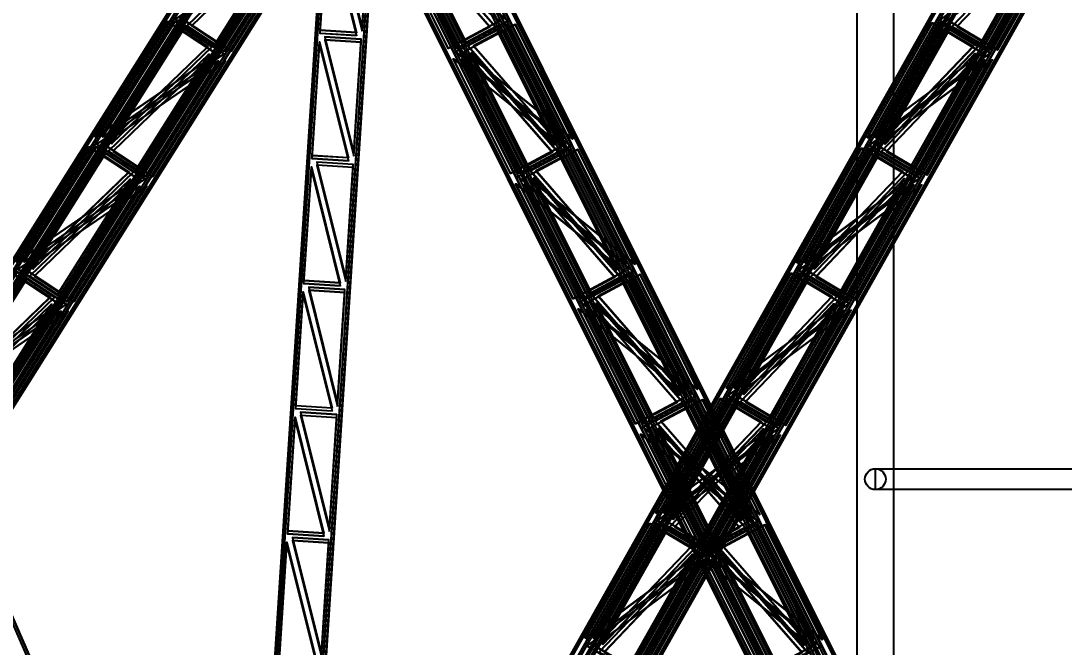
# Model space of a CAD drawing. Header units: millimetres. Extents: x -84906 to 117550, y -3000 to 338000.
# Drawn here: x -9405 to -364, y 98546 to 103968 of the extents above; entities that cross this region are included whole.
import ezdxf

# ---------------------------------------------------------------- set-up
doc = ezdxf.new("R2010")
doc.units = ezdxf.units.MM
for name, color, linetype, lineweight in [('D-STR-CORE', 7, 'Continuous', 25), ('D-STR-DIM', 7, 'Continuous', 13), ('D-STR-STRC', 7, 'Continuous', 25)]:
    doc.layers.add(name, color=color, linetype=linetype, lineweight=lineweight)
doc.styles.add('OpenSansCondensed-Light', font='OpenSansCondensed-Light.ttf')
doc.styles.add('TOWER_UNICODE', font='Arial Unicode.ttf')
doc.dimstyles.new('EZDXF', dxfattribs={"dimtxt": 0.25, "dimasz": 0.175, "dimexe": 0.375, "dimexo": 0.125, "dimgap": 0.1, "dimtad": 1, "dimlfac": 100, "dimzin": 12, "dimdsep": 46, "dimtxsty": 'OpenSansCondensed-Light', "dimblk": 'ARCHTICK', "dimcen": 2.5, "dimazin": 3, "dimtfac": 0.5, "dimtmove": 2, "dimatfit": 3})

# ---------------------------------------------------------------- blocks, each defined once
blk = doc.blocks.new('_ARCHTICK')
at = {"color": 0, "linetype": 'BYBLOCK', "const_width": 0.15}
blk.add_lwpolyline([(-0.5, -0.5), (0.5, 0.5)], dxfattribs=at)

msp = doc.modelspace()

# ---------------------------------------------------------------- linework, layer by layer
at = {"layer": 'D-STR-CORE'}
for points in [[(-2160, 18300), (-1840, 18300), (-1840, 224550), (-2160, 224550)], [(-2160, 18300), (-1840, 18300), (-1840, 224550), (-2160, 224550)], [(-2000, 100090), (2000, 100090), (2000, 99910), (-2000, 99910)], [(2000, 99910), (-2000, 99910), (-2000, 100090), (2000, 100090)]]:
    msp.add_lwpolyline(points, close=True, dxfattribs=at)
msp.add_circle((-2000, 100000), 90, dxfattribs=at)
at = {"layer": 'D-STR-STRC'}
for points in [[(-14971.3, 93173), (-6788, 106173)], [(-14954.9, 93162.2), (-6771.5, 106162.2)], [(-14906.6, 93173), (-6723.2, 106173)], [(-14890.1, 93162.2), (-6706.7, 106162.2)], [(-7643.4, 93160.4), (-305.8, 106160.4)], [(-7626.6, 93150.4), (-288.9, 106150.4)], [(-7571.6, 93160.4), (-233.9, 106160.4)], [(-7554.7, 93150.4), (-217, 106150.4)], [(217.6, 93137.6), (-6274.3, 106137.6)], [(234.8, 93146.7), (-6257.1, 106146.7)], [(298.3, 93137.6), (-6193.6, 106137.6)], [(315.5, 93146.7), (-6176.4, 106146.7)], [(-14869.6, 93113.6), (-6686.2, 106113.6)], [(-14853.1, 93102.7), (-6669.7, 106102.7)], [(-14827.1, 93113.6), (-6643.7, 106113.6)], [(-14810.6, 93102.7), (-6627.2, 106102.7)], [(-7030, 93123.9), (-12676.3, 106123.9)], [(-7012.6, 93132.1), (-12658.8, 106132.1)], [(-7538.3, 93105.3), (-200.7, 106105.3)], [(-7521.5, 93095.2), (-183.8, 106095.2)], [(-7491.2, 93105.3), (-153.5, 106105.3)], [(-7474.3, 93095.2), (-136.6, 106095.2)], [(136.9, 93087.1), (-6355, 106087.1)], [(154.1, 93096.3), (-6337.8, 106096.3)], [(189.9, 93087.1), (-6302.1, 106087.1)], [(207.1, 93096.3), (-6284.9, 106096.3)], [(-7557.2, 93028.2), (-6711.5, 106028.2)], [(-7557.2, 93028.2), (-6711.5, 106028.2)], [(-7557.2, 92999.9), (-6711.5, 105999.9)], [(-7557.2, 92999.9), (-6711.5, 105999.9)], [(-7537.3, 93027), (-6691.5, 106027)], [(-7537.3, 93027), (-6691.5, 106027)], [(-7537.3, 92998.6), (-6691.5, 105998.6)], [(-7537.3, 92998.6), (-6691.5, 105998.6)], [(-7138.1, 93001.4), (-6292.4, 106001.4)], [(-7138.1, 93001.4), (-6292.4, 106001.4)], [(-7138.1, 92973), (-6292.4, 105973)], [(-7138.1, 92973), (-6292.4, 105973)], [(-7118.1, 93000.1), (-6272.4, 106000.1)], [(-7118.1, 93000.1), (-6272.4, 106000.1)], [(-7118.1, 92971.8), (-6272.4, 105971.8)], [(-7118.1, 92971.8), (-6272.4, 105971.8)], [(-14540.1, 92897.3), (-6356.7, 105897.3)], [(-14523.6, 92886.4), (-6340.2, 105886.4)], [(-14497.6, 92897.3), (-6314.2, 105897.3)], [(-14481.1, 92886.4), (-6297.7, 105886.4)], [(-7201.1, 92904.8), (136.6, 105904.8)], [(-7184.2, 92894.7), (153.5, 105894.7)], [(-7153.9, 92904.8), (183.8, 105904.8)], [(-7137, 92894.7), (200.7, 105894.7)], [(-207.1, 92903.7), (-6699, 105903.7)], [(-189.9, 92912.9), (-6681.8, 105912.9)], [(-154.1, 92903.7), (-6646.1, 105903.7)], [(-136.9, 92912.9), (-6628.9, 105912.9)], [(-14460.6, 92837.8), (-6277.2, 105837.8)], [(-14444.1, 92827), (-6260.7, 105827)], [(-14395.8, 92837.8), (-6212.4, 105837.8)], [(-14379.4, 92827), (-6196, 105827)], [(-7120.7, 92849.6), (217, 105849.6)], [(-7103.8, 92839.6), (233.9, 105839.6)], [(-7048.8, 92849.6), (288.9, 105849.6)], [(-7031.9, 92839.6), (305.8, 105839.6)], [(-315.5, 92853.3), (-6807.5, 105853.3)], [(-298.3, 92862.4), (-6790.3, 105862.4)], [(-234.8, 92853.3), (-6726.8, 105853.3)], [(-217.6, 92862.4), (-6709.6, 105862.4)]]:
    msp.add_lwpolyline(points, dxfattribs=at)
for points in [[(-14971.3, 93173), (-14444.1, 92827), (-6260.7, 105827), (-6788, 106173)], [(-14968.1, 93173), (-14440.9, 92827), (-6257.5, 105827), (-6784.7, 106173)], [(-14909.8, 93173), (-14382.6, 92827), (-6199.2, 105827), (-6726.4, 106173)], [(-14906.6, 93173), (-14379.4, 92827), (-6196, 105827), (-6723.2, 106173)], [(-7643.4, 93160.4), (-7103.8, 92839.6), (233.9, 105839.6), (-305.8, 106160.4)], [(-7639.8, 93160.4), (-7100.2, 92839.6), (237.5, 105839.6), (-302.2, 106160.4)], [(-7575.2, 93160.4), (-7035.5, 92839.6), (302.2, 105839.6), (-237.5, 106160.4)], [(-7571.6, 93160.4), (-7031.9, 92839.6), (305.8, 105839.6), (-233.9, 106160.4)], [(234.8, 93146.7), (-315.5, 92853.3), (-6807.5, 105853.3), (-6257.1, 106146.7)], [(238.9, 93146.7), (-311.5, 92853.3), (-6803.4, 105853.3), (-6253.1, 106146.7)], [(311.5, 93146.7), (-238.9, 92853.3), (-6730.8, 105853.3), (-6180.5, 106146.7)], [(315.5, 93146.7), (-234.8, 92853.3), (-6726.8, 105853.3), (-6176.4, 106146.7)], [(-14869.6, 93113.6), (-14523.6, 92886.4), (-6340.2, 105886.4), (-6686.2, 106113.6)], [(-14866.4, 93113.6), (-14520.4, 92886.4), (-6337, 105886.4), (-6683, 106113.6)], [(-14830.3, 93113.6), (-14484.3, 92886.4), (-6301, 105886.4), (-6646.9, 106113.6)], [(-14827.1, 93113.6), (-14481.1, 92886.4), (-6297.7, 105886.4), (-6643.7, 106113.6)], [(-7017.2, 93132.1), (-7575.5, 92867.9), (-13221.8, 105867.9), (-12663.4, 106132.1)], [(-7012.6, 93132.1), (-7570.9, 92867.9), (-13217.2, 105867.9), (-12658.8, 106132.1)], [(-7538.3, 93105.3), (-7184.2, 92894.7), (153.5, 105894.7), (-200.7, 106105.3)], [(-7534.7, 93105.3), (-7180.6, 92894.7), (157.1, 105894.7), (-197.1, 106105.3)], [(-7494.8, 93105.3), (-7140.6, 92894.7), (197.1, 105894.7), (-157.1, 106105.3)], [(-7491.2, 93105.3), (-7137, 92894.7), (200.7, 105894.7), (-153.5, 106105.3)], [(154.1, 93096.3), (-207.1, 92903.7), (-6699, 105903.7), (-6337.8, 106096.3)], [(158.1, 93096.3), (-203, 92903.7), (-6695, 105903.7), (-6333.8, 106096.3)], [(203, 93096.3), (-158.1, 92903.7), (-6650.1, 105903.7), (-6288.9, 106096.3)], [(207.1, 93096.3), (-154.1, 92903.7), (-6646.1, 105903.7), (-6284.9, 106096.3)], [(-7118.1, 93000.1), (-7557.2, 93028.2), (-6711.5, 106028.2), (-6272.4, 106000.1)], [(-7118.1, 93000.1), (-7557.2, 93028.2), (-6711.5, 106028.2), (-6272.4, 106000.1)], [(-7118.1, 92998.1), (-7557.2, 93026.2), (-6711.5, 106026.2), (-6272.4, 105998.1)], [(-7118.1, 92998.1), (-7557.2, 93026.2), (-6711.5, 106026.2), (-6272.4, 105998.1)], [(-7118.1, 92973.8), (-7557.2, 93001.9), (-6711.5, 106001.9), (-6272.4, 105973.8)], [(-7118.1, 92973.8), (-7557.2, 93001.9), (-6711.5, 106001.9), (-6272.4, 105973.8)], [(-7118.1, 92971.8), (-7557.2, 92999.9), (-6711.5, 105999.9), (-6272.4, 105971.8)], [(-7118.1, 92971.8), (-7557.2, 92999.9), (-6711.5, 105999.9), (-6272.4, 105971.8)], [(-6496.4, 103866.1), (-6810.8, 103886.2), (-6746.7, 104870.6)], [(-6496.4, 103866.1), (-6810.8, 103886.2), (-6746.7, 104870.6)], [(-6448.6, 103907.8), (-6384.6, 104892.2), (-6698.9, 104912.3)], [(-6448.6, 103907.8), (-6384.6, 104892.2), (-6698.9, 104912.3)], [(-6448.6, 103905.7), (-6384.6, 104890.1), (-6698.9, 104910.2)], [(-6448.6, 103905.7), (-6384.6, 104890.1), (-6698.9, 104910.2)], [(-6448.6, 103881.5), (-6384.6, 104865.8), (-6698.9, 104885.9)], [(-6448.6, 103881.5), (-6384.6, 104865.8), (-6698.9, 104885.9)], [(-6448.6, 103879.4), (-6384.6, 104863.8), (-6698.9, 104883.9)], [(-6448.6, 103879.4), (-6384.6, 104863.8), (-6698.9, 104883.9)], [(-6496.4, 103864.1), (-6810.8, 103884.2), (-6746.7, 104868.5)], [(-6496.4, 103864.1), (-6810.8, 103884.2), (-6746.7, 104868.5)], [(-6496.4, 103839.8), (-6810.8, 103859.9), (-6746.7, 104844.3)], [(-6496.4, 103839.8), (-6810.8, 103859.9), (-6746.7, 104844.3)], [(-6496.4, 103837.7), (-6810.8, 103857.8), (-6746.7, 104842.2)], [(-6496.4, 103837.7), (-6810.8, 103857.8), (-6746.7, 104842.2)], [(-8067.3, 103983.5), (-7643, 103705.1), (-7014, 104704.3)], [(-8064, 103983.5), (-7639.8, 103705.1), (-7010.8, 104704.3)], [(-8005.7, 103983.5), (-7581.5, 103705.1), (-6952.5, 104704.3)], [(-8002.5, 103983.5), (-7578.3, 103705.1), (-6949.3, 104704.3)], [(-7965.5, 103924.1), (-7722.5, 103764.5), (-7093.5, 104763.8)], [(-7962.3, 103924.1), (-7719.3, 103764.5), (-7090.3, 104763.8)], [(-7926.3, 103924.1), (-7683.2, 103764.5), (-7054.2, 104763.8)], [(-7923, 103924.1), (-7680, 103764.5), (-7051, 104763.8)], [(-5260.4, 103965.5), (-5703.3, 103729.4), (-6199.9, 104723.8)], [(-5256.4, 103965.5), (-5699.3, 103729.4), (-6195.9, 104723.8)], [(-5183.8, 103965.5), (-5626.6, 103729.4), (-6123.3, 104723.8)], [(-5179.7, 103965.5), (-5622.6, 103729.4), (-6119.2, 104723.8)], [(-5341.2, 103915.1), (-5594.8, 103779.8), (-6091.5, 104774.3)], [(-5337.1, 103915.1), (-5590.8, 103779.8), (-6087.4, 104774.3)], [(-5292.2, 103915.1), (-5545.9, 103779.8), (-6042.5, 104774.3)], [(-5288.2, 103915.1), (-5541.9, 103779.8), (-6038.5, 104774.3)], [(-1443.6, 103974.9), (-1009.4, 103716.8), (-446.7, 104713.6)], [(-1440, 103974.9), (-1005.8, 103716.8), (-443.1, 104713.6)], [(-1375.3, 103974.9), (-941.1, 103716.8), (-378.4, 104713.6)], [(-1371.7, 103974.9), (-937.5, 103716.8), (-374.8, 104713.6)], [(-1338.5, 103919.8), (-1089.8, 103771.9), (-527.1, 104768.7)], [(-1334.9, 103919.8), (-1086.2, 103771.9), (-523.5, 104768.7)], [(-1294.9, 103919.8), (-1046.2, 103771.9), (-483.5, 104768.7)], [(-1291.3, 103919.8), (-1042.6, 103771.9), (-480, 104768.7)], [(-8762.5, 102962.4), (-8133.5, 103961.6), (-7709.2, 103683.1)], [(-8759.2, 102962.4), (-8130.2, 103961.6), (-7706, 103683.1)], [(-8700.9, 102962.4), (-8071.9, 103961.6), (-7647.7, 103683.1)], [(-8697.7, 102962.4), (-8068.7, 103961.6), (-7644.4, 103683.1)], [(-8660.7, 102902.9), (-8031.7, 103902.1), (-7788.7, 103742.6)], [(-8657.5, 102902.9), (-8028.5, 103902.1), (-7785.5, 103742.6)], [(-8621.4, 102902.9), (-7992.5, 103902.1), (-7749.4, 103742.6)], [(-8618.2, 102902.9), (-7989.2, 103902.1), (-7746.2, 103742.6)], [(-4700.7, 102942.8), (-5197.3, 103937.3), (-5640.2, 103701.1)], [(-4696.7, 102942.8), (-5193.3, 103937.3), (-5636.2, 103701.1)], [(-4624.1, 102942.8), (-5120.7, 103937.3), (-5563.5, 103701.1)], [(-4620, 102942.8), (-5116.6, 103937.3), (-5559.5, 103701.1)], [(-4781.4, 102892.4), (-5278, 103886.9), (-5531.7, 103751.6)], [(-4777.4, 102892.4), (-5274, 103886.9), (-5527.7, 103751.6)], [(-4732.5, 102892.4), (-5229.1, 103886.9), (-5482.8, 103751.6)], [(-4728.5, 102892.4), (-5225.1, 103886.9), (-5478.8, 103751.6)], [(-2071, 102953.1), (-1508.4, 103949.9), (-1074.2, 103691.7)], [(-2067.5, 102953.1), (-1504.8, 103949.9), (-1070.6, 103691.7)], [(-2002.8, 102953.1), (-1440.1, 103949.9), (-1005.9, 103691.7)], [(-1999.2, 102953.1), (-1436.5, 103949.9), (-1002.3, 103691.7)], [(-1965.9, 102897.9), (-1403.3, 103894.7), (-1154.6, 103746.9)], [(-1962.3, 102897.9), (-1399.7, 103894.7), (-1151, 103746.9)], [(-1922.4, 102897.9), (-1359.7, 103894.7), (-1111, 103746.9)], [(-1918.8, 102897.9), (-1356.1, 103894.7), (-1107.4, 103746.9)], [(-6566.9, 102782.8), (-6881.2, 102802.9), (-6817.2, 103787.3)], [(-6566.9, 102782.8), (-6881.2, 102802.9), (-6817.2, 103787.3)], [(-6566.9, 102780.7), (-6881.2, 102800.8), (-6817.2, 103785.2)], [(-6566.9, 102780.7), (-6881.2, 102800.8), (-6817.2, 103785.2)], [(-6519.1, 102824.4), (-6455.1, 103808.8), (-6769.4, 103828.9)], [(-6519.1, 102824.4), (-6455.1, 103808.8), (-6769.4, 103828.9)], [(-6519.1, 102822.4), (-6455.1, 103806.8), (-6769.4, 103826.9)], [(-6519.1, 102822.4), (-6455.1, 103806.8), (-6769.4, 103826.9)], [(-6519.1, 102798.1), (-6455.1, 103782.5), (-6769.4, 103802.6)], [(-6519.1, 102798.1), (-6455.1, 103782.5), (-6769.4, 103802.6)], [(-6519.1, 102796.1), (-6455.1, 103780.4), (-6769.4, 103800.5)], [(-6519.1, 102796.1), (-6455.1, 103780.4), (-6769.4, 103800.5)], [(-6566.9, 102756.5), (-6881.2, 102776.6), (-6817.2, 103761)], [(-6566.9, 102756.5), (-6881.2, 102776.6), (-6817.2, 103761)], [(-6566.9, 102754.4), (-6881.2, 102774.5), (-6817.2, 103758.9)], [(-6566.9, 102754.4), (-6881.2, 102774.5), (-6817.2, 103758.9)], [(-8749.2, 102900.2), (-8325, 102621.7), (-7696, 103620.9)], [(-8746, 102900.2), (-8321.7, 102621.7), (-7692.7, 103620.9)], [(-8687.7, 102900.2), (-8263.4, 102621.7), (-7634.4, 103620.9)], [(-8684.5, 102900.2), (-8260.2, 102621.7), (-7631.2, 103620.9)], [(-8647.5, 102840.7), (-8404.5, 102681.2), (-7775.5, 103680.4)], [(-8644.2, 102840.7), (-8401.2, 102681.2), (-7772.2, 103680.4)], [(-8608.2, 102840.7), (-8365.2, 102681.2), (-7736.2, 103680.4)], [(-8605, 102840.7), (-8361.9, 102681.2), (-7733, 103680.4)], [(-4719.4, 102882.2), (-5162.3, 102646), (-5658.9, 103640.5)], [(-4715.4, 102882.2), (-5158.3, 102646), (-5654.9, 103640.5)], [(-4642.8, 102882.2), (-5085.7, 102646), (-5582.3, 103640.5)], [(-4638.7, 102882.2), (-5081.6, 102646), (-5578.2, 103640.5)], [(-4800.2, 102831.8), (-5053.8, 102696.5), (-5550.5, 103690.9)], [(-4796.1, 102831.8), (-5049.8, 102696.5), (-5546.4, 103690.9)], [(-4751.2, 102831.8), (-5004.9, 102696.5), (-5501.5, 103690.9)], [(-4747.2, 102831.8), (-5000.9, 102696.5), (-5497.5, 103690.9)], [(-2055.1, 102891.6), (-1620.8, 102633.5), (-1058.2, 103630.3)], [(-2051.5, 102891.6), (-1617.2, 102633.5), (-1054.6, 103630.3)], [(-1986.8, 102891.6), (-1552.5, 102633.5), (-989.9, 103630.3)], [(-1983.2, 102891.6), (-1549, 102633.5), (-986.3, 103630.3)], [(-1950, 102836.4), (-1701.2, 102688.6), (-1138.6, 103685.4)], [(-1946.4, 102836.4), (-1697.6, 102688.6), (-1135, 103685.4)], [(-1906.4, 102836.4), (-1657.7, 102688.6), (-1095, 103685.4)], [(-1902.8, 102836.4), (-1654.1, 102688.6), (-1091.4, 103685.4)], [(-9444.4, 101879.1), (-8815.4, 102878.3), (-8391.2, 102599.8)], [(-9441.2, 101879.1), (-8812.2, 102878.3), (-8387.9, 102599.8)], [(-9382.9, 101879.1), (-8753.9, 102878.3), (-8329.6, 102599.8)], [(-9379.6, 101879.1), (-8750.6, 102878.3), (-8326.4, 102599.8)], [(-9342.7, 101819.6), (-8713.7, 102818.8), (-8470.7, 102659.3)], [(-9339.4, 101819.6), (-8710.4, 102818.8), (-8467.4, 102659.3)], [(-9303.4, 101819.6), (-8674.4, 102818.8), (-8431.4, 102659.3)], [(-9300.2, 101819.6), (-8671.2, 102818.8), (-8428.1, 102659.3)], [(-4159.7, 101859.5), (-4656.3, 102854), (-5099.2, 102617.8)], [(-4155.7, 101859.5), (-4652.3, 102854), (-5095.2, 102617.8)], [(-4083.1, 101859.5), (-4579.7, 102854), (-5022.5, 102617.8)], [(-4079, 101859.5), (-4575.6, 102854), (-5018.5, 102617.8)], [(-4240.4, 101809.1), (-4737.1, 102803.5), (-4990.7, 102668.2)], [(-4236.4, 101809.1), (-4733, 102803.5), (-4986.7, 102668.2)], [(-4191.5, 101809.1), (-4688.1, 102803.5), (-4941.8, 102668.2)], [(-4187.5, 101809.1), (-4684.1, 102803.5), (-4937.8, 102668.2)], [(-2682.5, 101869.7), (-2119.9, 102866.5), (-1685.6, 102608.4)], [(-2678.9, 101869.7), (-2116.3, 102866.5), (-1682, 102608.4)], [(-2614.2, 101869.7), (-2051.6, 102866.5), (-1617.4, 102608.4)], [(-2610.6, 101869.7), (-2048, 102866.5), (-1613.8, 102608.4)], [(-2577.4, 101814.6), (-2014.8, 102811.4), (-1766, 102663.6)], [(-2573.8, 101814.6), (-2011.2, 102811.4), (-1762.4, 102663.6)], [(-2533.8, 101814.6), (-1971.2, 102811.4), (-1722.5, 102663.6)], [(-2530.2, 101814.6), (-1967.6, 102811.4), (-1718.9, 102663.6)], [(-6637.4, 101699.5), (-6951.7, 101719.6), (-6887.7, 102703.9)], [(-6637.4, 101699.5), (-6951.7, 101719.6), (-6887.7, 102703.9)], [(-6637.4, 101697.4), (-6951.7, 101717.5), (-6887.7, 102701.9)], [(-6637.4, 101697.4), (-6951.7, 101717.5), (-6887.7, 102701.9)], [(-6589.6, 101741.1), (-6525.5, 102725.5), (-6839.9, 102745.6)], [(-6589.6, 101741.1), (-6525.5, 102725.5), (-6839.9, 102745.6)], [(-6589.6, 101739), (-6525.5, 102723.4), (-6839.9, 102743.5)], [(-6589.6, 101739), (-6525.5, 102723.4), (-6839.9, 102743.5)], [(-6589.6, 101714.8), (-6525.5, 102699.2), (-6839.9, 102719.3)], [(-6589.6, 101714.8), (-6525.5, 102699.2), (-6839.9, 102719.3)], [(-6589.6, 101712.7), (-6525.5, 102697.1), (-6839.9, 102717.2)], [(-6589.6, 101712.7), (-6525.5, 102697.1), (-6839.9, 102717.2)], [(-6637.4, 101673.1), (-6951.7, 101693.2), (-6887.7, 102677.6)], [(-6637.4, 101673.1), (-6951.7, 101693.2), (-6887.7, 102677.6)], [(-6637.4, 101671.1), (-6951.7, 101691.2), (-6887.7, 102675.6)], [(-6637.4, 101671.1), (-6951.7, 101691.2), (-6887.7, 102675.6)], [(-9431.2, 101816.9), (-9006.9, 101538.4), (-8377.9, 102537.6)], [(-9427.9, 101816.9), (-9003.7, 101538.4), (-8374.7, 102537.6)], [(-9369.6, 101816.9), (-8945.4, 101538.4), (-8316.4, 102537.6)], [(-9366.4, 101816.9), (-8942.1, 101538.4), (-8313.2, 102537.6)], [(-9329.4, 101757.4), (-9086.4, 101597.9), (-8457.4, 102597.1)], [(-9326.2, 101757.4), (-9083.2, 101597.9), (-8454.2, 102597.1)], [(-9290.2, 101757.4), (-9047.1, 101597.9), (-8418.1, 102597.1)], [(-9286.9, 101757.4), (-9043.9, 101597.9), (-8414.9, 102597.1)], [(-4178.4, 101798.9), (-4621.3, 101562.7), (-5117.9, 102557.2)], [(-4174.4, 101798.9), (-4617.3, 101562.7), (-5113.9, 102557.2)], [(-4101.8, 101798.9), (-4544.7, 101562.7), (-5041.3, 102557.2)], [(-4097.8, 101798.9), (-4540.6, 101562.7), (-5037.2, 102557.2)], [(-4259.2, 101748.4), (-4512.8, 101613.1), (-5009.5, 102607.6)], [(-4255.1, 101748.4), (-4508.8, 101613.1), (-5005.4, 102607.6)], [(-4210.2, 101748.4), (-4463.9, 101613.1), (-4960.5, 102607.6)], [(-4206.2, 101748.4), (-4459.9, 101613.1), (-4956.5, 102607.6)], [(-2666.6, 101808.3), (-2232.3, 101550.1), (-1669.7, 102546.9)], [(-2663, 101808.3), (-2228.7, 101550.1), (-1666.1, 102546.9)], [(-2598.3, 101808.3), (-2164, 101550.1), (-1601.4, 102546.9)], [(-2594.7, 101808.3), (-2160.4, 101550.1), (-1597.8, 102546.9)], [(-2561.4, 101753.1), (-2312.7, 101605.3), (-1750.1, 102602.1)], [(-2557.9, 101753.1), (-2309.1, 101605.3), (-1746.5, 102602.1)], [(-2517.9, 101753.1), (-2269.1, 101605.3), (-1706.5, 102602.1)], [(-2514.3, 101753.1), (-2265.5, 101605.3), (-1702.9, 102602.1)], [(-10126.4, 100795.7), (-9497.4, 101794.9), (-9073.1, 101516.5)], [(-10123.1, 100795.7), (-9494.1, 101794.9), (-9069.9, 101516.5)], [(-10064.8, 100795.7), (-9435.8, 101794.9), (-9011.6, 101516.5)], [(-10061.6, 100795.7), (-9432.6, 101794.9), (-9008.3, 101516.5)], [(-10024.6, 100736.2), (-9395.6, 101735.5), (-9152.6, 101575.9)], [(-10021.4, 100736.2), (-9392.4, 101735.5), (-9149.4, 101575.9)], [(-9985.3, 100736.2), (-9356.3, 101735.5), (-9113.3, 101575.9)], [(-9982.1, 100736.2), (-9353.1, 101735.5), (-9110.1, 101575.9)], [(-3618.7, 100776.2), (-4115.3, 101770.6), (-4558.2, 101534.5)], [(-3614.7, 100776.2), (-4111.3, 101770.6), (-4554.2, 101534.5)], [(-3542.1, 100776.2), (-4038.7, 101770.6), (-4481.6, 101534.5)], [(-3538, 100776.2), (-4034.6, 101770.6), (-4477.5, 101534.5)], [(-3699.4, 100725.7), (-4196.1, 101720.2), (-4449.7, 101584.9)], [(-3695.4, 100725.7), (-4192, 101720.2), (-4445.7, 101584.9)], [(-3650.5, 100725.7), (-4147.1, 101720.2), (-4400.8, 101584.9)], [(-3646.5, 100725.7), (-4143.1, 101720.2), (-4396.8, 101584.9)], [(-3294, 100786.4), (-2731.4, 101783.2), (-2297.1, 101525.1)], [(-3290.4, 100786.4), (-2727.8, 101783.2), (-2293.5, 101525.1)], [(-3225.7, 100786.4), (-2663.1, 101783.2), (-2228.8, 101525.1)], [(-3222.1, 100786.4), (-2659.5, 101783.2), (-2225.2, 101525.1)], [(-3188.9, 100731.3), (-2626.3, 101728.1), (-2377.5, 101580.2)], [(-3185.3, 100731.3), (-2622.7, 101728.1), (-2373.9, 101580.2)], [(-3145.3, 100731.3), (-2582.7, 101728.1), (-2333.9, 101580.2)], [(-3141.7, 100731.3), (-2579.1, 101728.1), (-2330.3, 101580.2)], [(-6707.9, 100616.1), (-7022.2, 100636.2), (-6958.2, 101620.6)], [(-6707.9, 100616.1), (-7022.2, 100636.2), (-6958.2, 101620.6)], [(-6707.9, 100614.1), (-7022.2, 100634.2), (-6958.2, 101618.5)], [(-6707.9, 100614.1), (-7022.2, 100634.2), (-6958.2, 101618.5)], [(-6660, 100657.8), (-6596, 101642.2), (-6910.4, 101662.3)], [(-6660, 100657.8), (-6596, 101642.2), (-6910.4, 101662.3)], [(-6660, 100655.7), (-6596, 101640.1), (-6910.4, 101660.2)], [(-6660, 100655.7), (-6596, 101640.1), (-6910.4, 101660.2)], [(-6660, 100631.5), (-6596, 101615.8), (-6910.4, 101635.9)], [(-6660, 100631.5), (-6596, 101615.8), (-6910.4, 101635.9)], [(-6660, 100629.4), (-6596, 101613.8), (-6910.4, 101633.9)], [(-6660, 100629.4), (-6596, 101613.8), (-6910.4, 101633.9)], [(-6707.9, 100589.8), (-7022.2, 100609.9), (-6958.2, 101594.3)], [(-6707.9, 100589.8), (-7022.2, 100609.9), (-6958.2, 101594.3)], [(-6707.9, 100587.7), (-7022.2, 100607.8), (-6958.2, 101592.2)], [(-6707.9, 100587.7), (-7022.2, 100607.8), (-6958.2, 101592.2)], [(-10113.1, 100733.5), (-9688.9, 100455.1), (-9059.9, 101454.3)], [(-10109.9, 100733.5), (-9685.6, 100455.1), (-9056.6, 101454.3)], [(-10051.6, 100733.5), (-9627.3, 100455.1), (-8998.3, 101454.3)], [(-10048.3, 100733.5), (-9624.1, 100455.1), (-8995.1, 101454.3)], [(-10011.4, 100674.1), (-9768.4, 100514.5), (-9139.4, 101513.8)], [(-10008.1, 100674.1), (-9765.1, 100514.5), (-9136.1, 101513.8)], [(-9972.1, 100674.1), (-9729.1, 100514.5), (-9100.1, 101513.8)], [(-9968.9, 100674.1), (-9725.8, 100514.5), (-9096.9, 101513.8)], [(-3637.4, 100715.5), (-4080.3, 100479.4), (-4576.9, 101473.8)], [(-3633.4, 100715.5), (-4076.3, 100479.4), (-4572.9, 101473.8)], [(-3560.8, 100715.5), (-4003.7, 100479.4), (-4500.3, 101473.8)], [(-3556.8, 100715.5), (-3999.6, 100479.4), (-4496.2, 101473.8)], [(-3718.2, 100665.1), (-3971.8, 100529.8), (-4468.5, 101524.3)], [(-3714.1, 100665.1), (-3967.8, 100529.8), (-4464.4, 101524.3)], [(-3669.3, 100665.1), (-3922.9, 100529.8), (-4419.6, 101524.3)], [(-3665.2, 100665.1), (-3918.9, 100529.8), (-4415.5, 101524.3)], [(-3278, 100724.9), (-2843.8, 100466.8), (-2281.1, 101463.6)], [(-3274.4, 100724.9), (-2840.2, 100466.8), (-2277.5, 101463.6)], [(-3209.7, 100724.9), (-2775.5, 100466.8), (-2212.9, 101463.6)], [(-3206.1, 100724.9), (-2771.9, 100466.8), (-2209.3, 101463.6)], [(-3172.9, 100669.8), (-2924.2, 100521.9), (-2361.5, 101518.7)], [(-3169.3, 100669.8), (-2920.6, 100521.9), (-2357.9, 101518.7)], [(-3129.3, 100669.8), (-2880.6, 100521.9), (-2318, 101518.7)], [(-3125.7, 100669.8), (-2877, 100521.9), (-2314.4, 101518.7)], [(-3077.7, 99692.8), (-3574.3, 100687.3), (-4017.2, 100451.1)], [(-3073.7, 99692.8), (-3570.3, 100687.3), (-4013.2, 100451.1)], [(-3001.1, 99692.8), (-3497.7, 100687.3), (-3940.6, 100451.1)], [(-2997, 99692.8), (-3493.7, 100687.3), (-3936.5, 100451.1)], [(-3158.4, 99642.4), (-3655.1, 100636.9), (-3908.7, 100501.6)], [(-3905.5, 99703.1), (-3342.8, 100699.9), (-2908.6, 100441.7)], [(-3154.4, 99642.4), (-3651, 100636.9), (-3904.7, 100501.6)], [(-3901.9, 99703.1), (-3339.2, 100699.9), (-2905, 100441.7)], [(-3109.5, 99642.4), (-3606.1, 100636.9), (-3859.8, 100501.6)], [(-3105.5, 99642.4), (-3602.1, 100636.9), (-3855.8, 100501.6)], [(-3837.2, 99703.1), (-3274.5, 100699.9), (-2840.3, 100441.7)], [(-3833.6, 99703.1), (-3271, 100699.9), (-2836.7, 100441.7)], [(-3800.4, 99647.9), (-3237.7, 100644.7), (-2989, 100496.9)], [(-3796.8, 99647.9), (-3234.1, 100644.7), (-2985.4, 100496.9)], [(-3756.8, 99647.9), (-3194.1, 100644.7), (-2945.4, 100496.9)], [(-3753.2, 99647.9), (-3190.6, 100644.7), (-2941.8, 100496.9)], [(-6778.3, 99532.8), (-7092.7, 99552.9), (-7028.6, 100537.3)], [(-6778.3, 99532.8), (-7092.7, 99552.9), (-7028.6, 100537.3)], [(-6778.3, 99530.7), (-7092.7, 99550.8), (-7028.6, 100535.2)], [(-6778.3, 99530.7), (-7092.7, 99550.8), (-7028.6, 100535.2)], [(-6730.5, 99574.4), (-6666.5, 100558.8), (-6980.8, 100578.9)], [(-6730.5, 99574.4), (-6666.5, 100558.8), (-6980.8, 100578.9)], [(-6730.5, 99572.4), (-6666.5, 100556.8), (-6980.8, 100576.9)], [(-6730.5, 99572.4), (-6666.5, 100556.8), (-6980.8, 100576.9)], [(-6730.5, 99548.1), (-6666.5, 100532.5), (-6980.8, 100552.6)], [(-6730.5, 99548.1), (-6666.5, 100532.5), (-6980.8, 100552.6)], [(-6730.5, 99546.1), (-6666.5, 100530.4), (-6980.8, 100550.5)], [(-6730.5, 99546.1), (-6666.5, 100530.4), (-6980.8, 100550.5)], [(-6778.3, 99506.5), (-7092.7, 99526.6), (-7028.6, 100511)], [(-6778.3, 99506.5), (-7092.7, 99526.6), (-7028.6, 100511)], [(-6778.3, 99504.4), (-7092.7, 99524.5), (-7028.6, 100508.9)], [(-6778.3, 99504.4), (-7092.7, 99524.5), (-7028.6, 100508.9)], [(-3177.2, 99581.8), (-3430.8, 99446.5), (-3927.5, 100440.9)], [(-3173.1, 99581.8), (-3426.8, 99446.5), (-3923.4, 100440.9)], [(-3128.3, 99581.8), (-3381.9, 99446.5), (-3878.6, 100440.9)], [(-3124.2, 99581.8), (-3377.9, 99446.5), (-3874.5, 100440.9)], [(-3096.4, 99632.2), (-3539.3, 99396), (-4035.9, 100390.5)], [(-3092.4, 99632.2), (-3535.3, 99396), (-4031.9, 100390.5)], [(-3019.8, 99632.2), (-3462.7, 99396), (-3959.3, 100390.5)], [(-3015.8, 99632.2), (-3458.6, 99396), (-3955.2, 100390.5)], [(-3889.5, 99641.6), (-3455.2, 99383.5), (-2892.6, 100380.3)], [(-3885.9, 99641.6), (-3451.7, 99383.5), (-2889, 100380.3)], [(-3821.2, 99641.6), (-3387, 99383.5), (-2824.3, 100380.3)], [(-3817.6, 99641.6), (-3383.4, 99383.5), (-2820.7, 100380.3)], [(-3784.4, 99586.4), (-3535.6, 99438.6), (-2973, 100435.4)], [(-3780.8, 99586.4), (-3532.1, 99438.6), (-2969.4, 100435.4)], [(-3740.8, 99586.4), (-3492.1, 99438.6), (-2929.4, 100435.4)], [(-3737.2, 99586.4), (-3488.5, 99438.6), (-2925.8, 100435.4)], [(-4516.9, 98619.7), (-3954.3, 99616.5), (-3520.1, 99358.4)], [(-4513.3, 98619.7), (-3950.7, 99616.5), (-3516.5, 99358.4)], [(-4448.7, 98619.7), (-3886, 99616.5), (-3451.8, 99358.4)], [(-4445.1, 98619.7), (-3882.4, 99616.5), (-3448.2, 99358.4)], [(-4411.8, 98564.6), (-3849.2, 99561.4), (-3600.5, 99413.6)], [(-4408.2, 98564.6), (-3845.6, 99561.4), (-3596.9, 99413.6)], [(-4368.3, 98564.6), (-3805.6, 99561.4), (-3556.9, 99413.6)], [(-4364.7, 98564.6), (-3802, 99561.4), (-3553.3, 99413.6)], [(-2536.7, 98609.5), (-3033.3, 99604), (-3476.2, 99367.8)], [(-2532.7, 98609.5), (-3029.3, 99604), (-3472.2, 99367.8)], [(-2460.1, 98609.5), (-2956.7, 99604), (-3399.6, 99367.8)], [(-2456, 98609.5), (-2952.7, 99604), (-3395.5, 99367.8)], [(-2617.4, 98559.1), (-3114.1, 99553.5), (-3367.7, 99418.2)], [(-2613.4, 98559.1), (-3110, 99553.5), (-3363.7, 99418.2)], [(-2568.5, 98559.1), (-3065.1, 99553.5), (-3318.8, 99418.2)], [(-2564.5, 98559.1), (-3061.1, 99553.5), (-3314.8, 99418.2)], [(-6848.8, 98449.5), (-7163.2, 98469.6), (-7099.1, 99453.9)], [(-6848.8, 98449.5), (-7163.2, 98469.6), (-7099.1, 99453.9)], [(-6848.8, 98447.4), (-7163.2, 98467.5), (-7099.1, 99451.9)], [(-6848.8, 98447.4), (-7163.2, 98467.5), (-7099.1, 99451.9)], [(-6801, 98491.1), (-6737, 99475.5), (-7051.3, 99495.6)], [(-6801, 98491.1), (-6737, 99475.5), (-7051.3, 99495.6)], [(-6801, 98489), (-6737, 99473.4), (-7051.3, 99493.5)], [(-6801, 98489), (-6737, 99473.4), (-7051.3, 99493.5)], [(-6801, 98464.8), (-6737, 99449.2), (-7051.3, 99469.3)], [(-6801, 98464.8), (-6737, 99449.2), (-7051.3, 99469.3)], [(-6801, 98462.7), (-6737, 99447.1), (-7051.3, 99467.2)], [(-6801, 98462.7), (-6737, 99447.1), (-7051.3, 99467.2)], [(-6848.8, 98423.1), (-7163.2, 98443.2), (-7099.1, 99427.6)], [(-6848.8, 98423.1), (-7163.2, 98443.2), (-7099.1, 99427.6)], [(-6848.8, 98421.1), (-7163.2, 98441.2), (-7099.1, 99425.6)], [(-6848.8, 98421.1), (-7163.2, 98441.2), (-7099.1, 99425.6)], [(-2636.2, 98498.4), (-2889.9, 98363.1), (-3386.5, 99357.6)], [(-2632.1, 98498.4), (-2885.8, 98363.1), (-3382.4, 99357.6)], [(-2587.3, 98498.4), (-2840.9, 98363.1), (-3337.6, 99357.6)], [(-2583.2, 98498.4), (-2836.9, 98363.1), (-3333.5, 99357.6)], [(-4501, 98558.3), (-4066.7, 98300.1), (-3504.1, 99296.9)], [(-4497.4, 98558.3), (-4063.1, 98300.1), (-3500.5, 99296.9)], [(-4432.7, 98558.3), (-3998.4, 98300.1), (-3435.8, 99296.9)], [(-4429.1, 98558.3), (-3994.8, 98300.1), (-3432.2, 99296.9)], [(-4395.9, 98503.1), (-4147.1, 98355.3), (-3584.5, 99352.1)], [(-4392.3, 98503.1), (-4143.5, 98355.3), (-3580.9, 99352.1)], [(-4352.3, 98503.1), (-4103.5, 98355.3), (-3540.9, 99352.1)], [(-4348.7, 98503.1), (-4099.9, 98355.3), (-3537.3, 99352.1)], [(-2555.4, 98548.9), (-2998.3, 98312.7), (-3494.9, 99307.2)], [(-2551.4, 98548.9), (-2994.3, 98312.7), (-3490.9, 99307.2)], [(-2478.8, 98548.9), (-2921.7, 98312.7), (-3418.3, 99307.2)], [(-2474.8, 98548.9), (-2917.6, 98312.7), (-3414.3, 99307.2)]]:
    msp.add_lwpolyline(points, close=True, dxfattribs=at)

# ---------------------------------------------------------------- dimensions: what is measured, and where the dimension line sits
at = {"layer": 'D-STR-DIM'}
msp.add_linear_dim(base=(-79000, 0), p1=(0, 0), p2=(0, 333000), angle=90, dimstyle='EZDXF', override={"dimtxt": 4200, "dimasz": 1875, "dimexe": 1050, "dimexo": 900, "dimgap": 1050, "dimtad": 1, "dimdec": 0, "dimlfac": 1, "dimlunit": 2, "dimtxsty": 'TOWER_UNICODE', "dimclrd": 7, "dimclre": 7, "dimclrt": 7}, dxfattribs=at).render()

doc.saveas('drawing.dxf')
